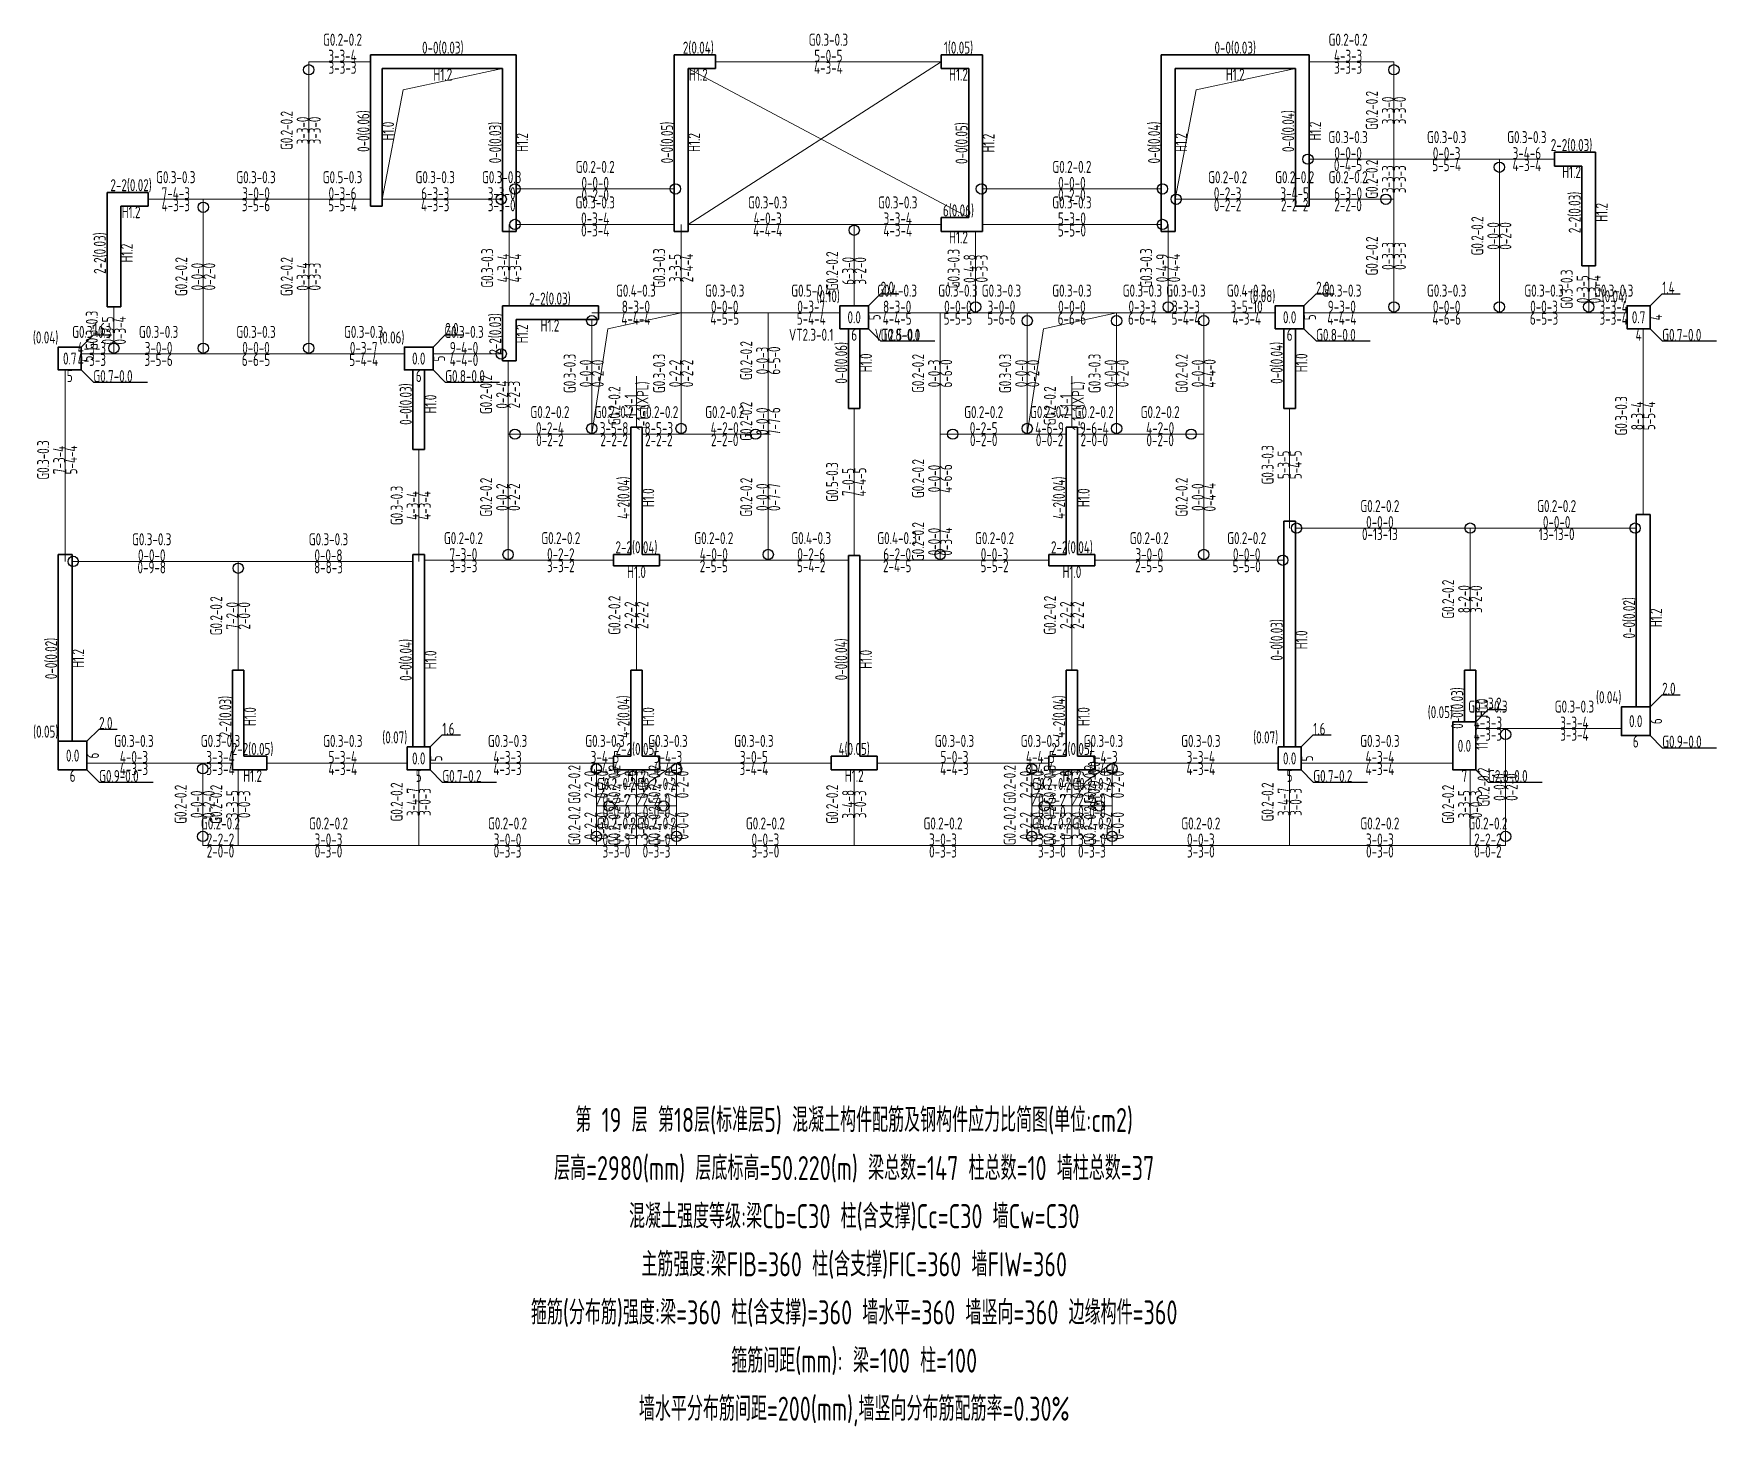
# Model space of a CAD drawing. Header units: millimetres. Extents: x -108786 to 29797, y -10598 to 53433.
# Drawn here: x 430 to 29797, y -10598 to 13711 of the extents above; entities that cross this region are included whole.
import ezdxf
from ezdxf.enums import TextEntityAlignment as Align

# ---------------------------------------------------------------- set-up
doc = ezdxf.new("R2010")
doc.units = ezdxf.units.MM
doc.header["$MEASUREMENT"] = 0
for name, color, linetype in [('dsptext_beam', 7, 'Continuous'), ('dsptext_col', 2, 'Continuous'), ('dsptext_planname', 7, 'Continuous'), ('dsptext_wallcol', 94, 'Continuous'), ('SPRE_SPEC_HINGE', 1, 'Continuous'), ('SPRE_SPECBE_LIAN', 2, 'Continuous'), ('SPRE_SPECBE_TF', 134, 'Continuous')]:
    doc.layers.add(name, color=color, linetype=linetype)
doc.layers.add('SPRE_SPECWA_SHORT', color=21, linetype='Continuous', true_color=0xff9696)
for name, color, linetype, lineweight in [('板洞边线', 253, 'Continuous', 18), ('砼墙', 3, 'Continuous', 35), ('砼柱', 2, 'Continuous', 35), ('砼梁', 4, 'Continuous', 18)]:
    doc.layers.add(name, color=color, linetype=linetype, lineweight=lineweight)
doc.styles.add('dspTS_Legend', font='yjkeng.shx', dxfattribs={"width": 0.7, "bigfont": 'yjkchn.shx'})
doc.styles.add('dspTS_Normal', font='yjkeng.shx', dxfattribs={"width": 0.7, "bigfont": 'yjkchn.shx'})

msp = doc.modelspace()

# ---------------------------------------------------------------- linework, layer by layer
at = {"layer": 'dsptext_col'}
for p, q in [((15000, 8960), (15212.1, 9172.1)), ((15212.1, 9172.1), (15527.1, 9172.1)), ((22600, 8960), (22812.1, 9172.1)), ((22812.1, 9172.1), (23127.1, 9172.1)), ((28640, 8960), (28852.1, 9172.1)), ((28852.1, 9172.1), (29167.1, 9172.1)), ((15000, 8560), (15212.1, 8347.9)), ((22600, 8560), (22812.1, 8347.9)), ((28640, 8560), (28852.1, 8347.9)), ((1260, 8240), (1472.1, 8452.1)), ((1472.1, 8452.1), (1787.1, 8452.1)), ((7400, 8240), (7612.1, 8452.1)), ((7612.1, 8452.1), (7927.1, 8452.1)), ((15212.1, 8347.9), (16157.1, 8347.9)), ((22812.1, 8347.9), (23757.1, 8347.9)), ((28852.1, 8347.9), (29797.1, 8347.9)), ((1260, 7840), (1472.1, 7627.9)), ((7400, 7840), (7612.1, 7627.9)), ((1472.1, 7627.9), (2417.1, 7627.9)), ((7612.1, 7627.9), (8557.1, 7627.9)), ((28640, 1960), (28852.1, 2172.1)), ((28852.1, 2172.1), (29167.1, 2172.1)), ((25600, 1700), (25812.1, 1912.1)), ((25812.1, 1912.1), (26127.1, 1912.1)), ((1360, 1360), (1572.1, 1572.1)), ((1572.1, 1572.1), (1887.1, 1572.1)), ((7350, 1260), (7562.1, 1472.1)), ((7562.1, 1472.1), (7877.1, 1472.1)), ((22550, 1260), (22762.1, 1472.1)), ((22762.1, 1472.1), (23077.1, 1472.1)), ((28640, 1460), (28852.1, 1247.9)), ((28852.1, 1247.9), (29797.1, 1247.9)), ((1360, 860), (1572.1, 647.9)), ((1572.1, 647.9), (2517.1, 647.9)), ((7350, 860), (7562.1, 647.9)), ((7562.1, 647.9), (8507.1, 647.9)), ((22550, 860), (22762.1, 647.9)), ((22762.1, 647.9), (23707.1, 647.9)), ((25600, 860), (25812.1, 647.9)), ((25812.1, 647.9), (26757.1, 647.9))]:
    msp.add_line(p, q, dxfattribs=at)
at = {"layer": 'SPRE_SPEC_HINGE'}
for centre in [(5230, 13080), (24170, 13080), (22670, 11520), (26010, 11380), (8590, 10820), (8830, 11000), (11630, 11000), (16970, 11000), (20130, 11000), (20370, 10820), (24030, 10820), (3390, 10680), (8830, 10380), (14750, 10280), (20130, 10380), (16870, 8940), (20230, 8940), (24170, 8940), (26010, 8940), (27570, 8940), (10170, 8700), (17770, 8700), (19330, 8700), (20850, 8700), (1830, 8220), (3390, 8220), (5230, 8220), (8590, 8120), (8830, 6720), (10170, 6820), (11730, 6820), (13030, 6720), (16470, 6720), (17770, 6820), (19330, 6820), (20630, 6720), (22470, 5080), (25500, 5080), (28380, 5080), (8710, 4620), (13250, 4620), (16250, 4620), (20850, 4620), (1120, 4500), (4000, 4380), (22230, 4520), (26120, 1480), (3380, 880), (10250, 880), (11650, 880), (17850, 880), (19250, 880), (10470, 230), (11430, 230), (18070, 230), (19030, 230), (3380, -300), (10250, -300), (11650, -300), (17850, -300), (19250, -300), (26120, -300)]:
    msp.add_circle(centre, 90, dxfattribs=at)
at = {"layer": 'SPRE_SPECBE_LIAN', "lineweight": 18}
for p, q in [((8730, 10380), (8730, 8960)), ((22350, 7170), (22350, 5080)), ((7150, 6450), (7150, 4500)), ((10950, 4420), (10950, 2600)), ((18550, 4420), (18550, 2600))]:
    msp.add_line(p, q, dxfattribs=at)
at = {"layer": 'SPRE_SPECBE_TF', "lineweight": 18}
for p, q in [((16270, 13220), (12330, 13220)), ((24150, 11520), (22690, 11520)), ((25950, 11520), (24150, 11520)), ((26970, 11520), (25950, 11520)), ((3450, 10820), (2430, 10820)), ((5250, 10820), (3450, 10820)), ((6310, 10820), (5250, 10820)), ((8465, 10820), (6510, 10820)), ((8610, 10820), (8465, 10820)), ((11610, 10380), (8850, 10380)), ((14750, 10380), (11850, 10380)), ((16270, 10380), (14750, 10380)), ((20110, 10380), (16990, 10380)), ((11730, 8840), (10170, 8840)), ((13150, 8840), (11730, 8840)), ((14500, 8840), (13150, 8840)), ((16350, 8840), (15000, 8840)), ((16870, 8840), (16350, 8840)), ((17750, 8840), (16870, 8840)), ((19350, 8840), (17750, 8840)), ((20230, 8840), (19350, 8840)), ((20750, 8840), (20230, 8840)), ((22100, 8840), (20750, 8840)), ((24150, 8840), (22600, 8840)), ((25950, 8840), (24150, 8840)), ((27570, 8840), (25950, 8840)), ((28240, 8840), (27570, 8840)), ((28520, 8560), (28520, 5320)), ((1830, 8120), (1260, 8120)), ((3450, 8120), (1830, 8120)), ((5250, 8120), (3450, 8120)), ((6900, 8120), (5250, 8120)), ((8610, 8120), (7400, 8120)), ((980, 7840), (980, 4500)), ((14750, 7170), (14750, 4600)), ((4000, 4500), (1100, 4500)), ((7050, 4500), (4000, 4500)), ((8710, 4520), (7250, 4520)), ((10550, 4520), (8710, 4520)), ((13150, 4520), (11350, 4520)), ((14650, 4520), (13150, 4520)), ((16350, 4520), (14850, 4520)), ((18150, 4520), (16350, 4520)), ((20750, 4520), (18950, 4520)), ((22250, 4520), (20750, 4520)), ((26220, 1580), (25600, 1580)), ((28140, 1580), (26220, 1580)), ((3280, 980), (1360, 980)), ((3900, 980), (3280, 980)), ((6950, 980), (4500, 980)), ((10350, 980), (7350, 980)), ((10550, 980), (10350, 980)), ((11550, 980), (11350, 980)), ((14350, 980), (11550, 980)), ((17950, 980), (15150, 980)), ((18150, 980), (17950, 980)), ((19150, 980), (18950, 980)), ((22150, 980), (19150, 980)), ((25200, 980), (22550, 980))]:
    msp.add_line(p, q, dxfattribs=at)
at = {"layer": 'SPRE_SPECWA_SHORT', "lineweight": 35}
for p, q in [((10290, 8960), (8610, 8960)), ((8610, 8960), (8610, 8000)), ((10290, 8720), (10290, 8960)), ((8850, 8720), (10290, 8720)), ((8850, 8000), (8850, 8720)), ((8610, 8000), (8850, 8000))]:
    msp.add_line(p, q, dxfattribs=at)
at = {"layer": '板洞边线', "lineweight": 18}
for p, q in [((11850, 10380), (16270, 13220)), ((6881.2, 12728.8), (8610, 13100)), ((11850, 13100), (16750, 10500)), ((20721.2, 12728.8), (22450, 13100)), ((6510, 10820), (6881.2, 12728.8)), ((20350, 10820), (20721.2, 12728.8)), ((10452.8, 8557.2), (11730, 8840)), ((18052.8, 8557.2), (19330, 8840)), ((10170, 6720), (10452.8, 8557.2)), ((17770, 6720), (18052.8, 8557.2)), ((11190.8, 656.9), (11650, 980)), ((18790.8, 656.9), (19250, 980)), ((10250, 230), (10476.3, 724)), ((10476.3, 724), (10950, 860)), ((10950, 230), (11190.8, 656.9)), ((17850, 230), (18076.3, 724)), ((18076.3, 724), (18550, 860)), ((18550, 230), (18790.8, 656.9))]:
    msp.add_line(p, q, dxfattribs=at)
at = {"layer": '砼墙', "lineweight": 35}
for p, q in [((8460, 13340), (6310, 13340)), ((6310, 13340), (6310, 13020)), ((8850, 13340), (8460, 13340)), ((8850, 13020), (8850, 13340)), ((12330, 13340), (11610, 13340)), ((11610, 13340), (11610, 11000)), ((12330, 13100), (12330, 13340)), ((16270, 13340), (16270, 13100)), ((16990, 13340), (16270, 13340)), ((16990, 11000), (16990, 13340)), ((22300, 13340), (20110, 13340)), ((20110, 13340), (20110, 13020)), ((22690, 13340), (22300, 13340)), ((22690, 13020), (22690, 13340)), ((6310, 13020), (6310, 10700)), ((6510, 13100), (8460, 13100)), ((6510, 13020), (6510, 13100)), ((6510, 10700), (6510, 13020)), ((8460, 13100), (8610, 13100)), ((8610, 13100), (8610, 13020)), ((8610, 13020), (8610, 11000)), ((8850, 11000), (8850, 13020)), ((11850, 13100), (12330, 13100)), ((11850, 11000), (11850, 13100)), ((16270, 13100), (16750, 13100)), ((16750, 13100), (16750, 11000)), ((20110, 13020), (20110, 11000)), ((20350, 13100), (22300, 13100)), ((20350, 13020), (20350, 13100)), ((20350, 11000), (20350, 13020)), ((22300, 13100), (22450, 13100)), ((22450, 13100), (22450, 13020)), ((22450, 13020), (22450, 11500)), ((22690, 11500), (22690, 13020)), ((22450, 11500), (22450, 10700)), ((22690, 10700), (22690, 11500)), ((26970, 11640), (26970, 11400)), ((27690, 11640), (26970, 11640)), ((27690, 10020), (27690, 11640)), ((26970, 11400), (27450, 11400)), ((27450, 11400), (27450, 10020)), ((2430, 10940), (1710, 10940)), ((1710, 10940), (1710, 9300)), ((2430, 10700), (2430, 10940)), ((8610, 11000), (8610, 10800)), ((8850, 10800), (8850, 11000)), ((11610, 11000), (11610, 10260)), ((11850, 10260), (11850, 11000)), ((16750, 11000), (16750, 10500)), ((16990, 10260), (16990, 11000)), ((20110, 11000), (20110, 10800)), ((20350, 10800), (20350, 11000)), ((1950, 10700), (2430, 10700)), ((1950, 9300), (1950, 10700)), ((6310, 10700), (6510, 10700)), ((8610, 10800), (8610, 10260)), ((8850, 10260), (8850, 10800)), ((20110, 10800), (20110, 10260)), ((20350, 10260), (20350, 10800)), ((22450, 10700), (22690, 10700)), ((16270, 10500), (16270, 10260)), ((16750, 10500), (16270, 10500)), ((8610, 10260), (8850, 10260)), ((11610, 10260), (11850, 10260)), ((16270, 10260), (16990, 10260)), ((20110, 10260), (20350, 10260)), ((27450, 10020), (27450, 9660)), ((27690, 9660), (27690, 10020)), ((27450, 9660), (27690, 9660)), ((1710, 9300), (1710, 8940)), ((1950, 8940), (1950, 9300)), ((1710, 8940), (1950, 8940)), ((14650, 8560), (14650, 8170)), ((14850, 8170), (14850, 8560)), ((22250, 8560), (22250, 7170)), ((22450, 7170), (22450, 8560)), ((14650, 8170), (14650, 7170)), ((14850, 7170), (14850, 8170)), ((7050, 7840), (7050, 6450)), ((7250, 6450), (7250, 7840)), ((14650, 7170), (14850, 7170)), ((22250, 7170), (22450, 7170)), ((10850, 6840), (10850, 4620)), ((11050, 6840), (10850, 6840)), ((11050, 4620), (11050, 6840)), ((18450, 6840), (18450, 4620)), ((18650, 6840), (18450, 6840)), ((18650, 4620), (18650, 6840)), ((7050, 6450), (7250, 6450)), ((28400, 5320), (28400, 5200)), ((28640, 5320), (28400, 5320)), ((28640, 5200), (28640, 5320)), ((22250, 5200), (22250, 4500)), ((22450, 5200), (22250, 5200)), ((22450, 4500), (22450, 5200)), ((28400, 5200), (28400, 1960)), ((28640, 1960), (28640, 5200)), ((860, 4620), (860, 1360)), ((1100, 4620), (860, 4620)), ((1100, 1360), (1100, 4620)), ((7050, 4620), (7050, 1260)), ((7250, 4620), (7050, 4620)), ((7250, 1260), (7250, 4620)), ((10550, 4620), (10550, 4420)), ((10850, 4620), (10550, 4620)), ((10550, 4420), (10950, 4420)), ((10950, 4420), (11350, 4420)), ((11350, 4620), (11050, 4620)), ((11350, 4420), (11350, 4620)), ((14650, 4600), (14650, 4500)), ((14850, 4600), (14650, 4600)), ((14650, 4500), (14650, 1100)), ((14850, 4500), (14850, 4600)), ((14850, 1100), (14850, 4500)), ((18150, 4620), (18150, 4420)), ((18450, 4620), (18150, 4620)), ((18150, 4420), (18550, 4420)), ((18550, 4420), (18950, 4420)), ((18950, 4620), (18650, 4620)), ((18950, 4420), (18950, 4620)), ((22250, 4500), (22250, 1260)), ((22450, 1260), (22450, 4500)), ((3900, 2600), (3900, 860)), ((4100, 2600), (3900, 2600)), ((4100, 1100), (4100, 2600)), ((10850, 2600), (10850, 1100)), ((11050, 2600), (10850, 2600)), ((11050, 1100), (11050, 2600)), ((18450, 2600), (18450, 1100)), ((18650, 2600), (18450, 2600)), ((18650, 1100), (18650, 2600)), ((25400, 2600), (25400, 1700)), ((25600, 2600), (25400, 2600)), ((25600, 1700), (25600, 2600)), ((4500, 1100), (4100, 1100)), ((4500, 860), (4500, 1100)), ((10550, 1100), (10550, 860)), ((10850, 1100), (10550, 1100)), ((11350, 1100), (11050, 1100)), ((11350, 860), (11350, 1100)), ((14350, 1100), (14350, 860)), ((14650, 1100), (14350, 1100)), ((15150, 1100), (14850, 1100)), ((15150, 860), (15150, 1100)), ((18150, 1100), (18150, 860)), ((18450, 1100), (18150, 1100)), ((18950, 1100), (18650, 1100)), ((18950, 860), (18950, 1100)), ((3900, 860), (4500, 860)), ((10550, 860), (10950, 860)), ((10950, 860), (11350, 860)), ((14350, 860), (14750, 860)), ((14750, 860), (15150, 860)), ((18150, 860), (18550, 860)), ((18550, 860), (18950, 860))]:
    msp.add_line(p, q, dxfattribs=at)
at = {"layer": '砼柱', "lineweight": 35}
for points in [[(15000, 8960), (14500, 8960), (14500, 8560), (15000, 8560)], [(22600, 8960), (22100, 8960), (22100, 8560), (22600, 8560)], [(28640, 8960), (28240, 8960), (28240, 8560), (28640, 8560)], [(1260, 8240), (860, 8240), (860, 7840), (1260, 7840)], [(7400, 8240), (6900, 8240), (6900, 7840), (7400, 7840)], [(28640, 1960), (28140, 1960), (28140, 1460), (28640, 1460)], [(25600, 1700), (25200, 1700), (25200, 860), (25600, 860)], [(1360, 1360), (860, 1360), (860, 860), (1360, 860)], [(7350, 1260), (6950, 1260), (6950, 860), (7350, 860)], [(22550, 1260), (22150, 1260), (22150, 860), (22550, 860)]]:
    msp.add_lwpolyline(points, close=True, dxfattribs=at)
at = {"layer": '砼梁', "lineweight": 18}
for p, q in [((5230, 13220), (5230, 10820)), ((6310, 13220), (5230, 13220)), ((24170, 13220), (22690, 13220)), ((24170, 13220), (24170, 11520)), ((24170, 11520), (24170, 10820)), ((26010, 11520), (26010, 8840)), ((11610, 11000), (8850, 11000)), ((20110, 11000), (16990, 11000)), ((3390, 10820), (3390, 8120)), ((5230, 10820), (5230, 8120)), ((22305, 10820), (20350, 10820)), ((22450, 10820), (22305, 10820)), ((24170, 10820), (22690, 10820)), ((24170, 10820), (24170, 8840)), ((11730, 10380), (11730, 8840)), ((14750, 10380), (14750, 8960)), ((20230, 10380), (20230, 8840)), ((16870, 10260), (16870, 8840)), ((27570, 9660), (27570, 8840)), ((1830, 8940), (1830, 8120)), ((11730, 8840), (11730, 6720)), ((13250, 8840), (13250, 7170)), ((16250, 8840), (16250, 6700)), ((17770, 8840), (17770, 6720)), ((19330, 8840), (19330, 6720)), ((20850, 8840), (20850, 6720)), ((10170, 8720), (10170, 6720)), ((8710, 8000), (8710, 6700)), ((10950, 7730), (10950, 6840)), ((18550, 7730), (18550, 6840)), ((13250, 7170), (13250, 6720)), ((10170, 6720), (8710, 6720)), ((8710, 6700), (8710, 4520)), ((10850, 6720), (10170, 6720)), ((11730, 6720), (11050, 6720)), ((13250, 6720), (11730, 6720)), ((13250, 6720), (13250, 4520)), ((17770, 6720), (16250, 6720)), ((16250, 6700), (16250, 5170)), ((18450, 6720), (17770, 6720)), ((19330, 6720), (18650, 6720)), ((20850, 6720), (19330, 6720)), ((20850, 6720), (20850, 4520)), ((16250, 5170), (16250, 4520)), ((25500, 5080), (22450, 5080)), ((28400, 5080), (25500, 5080)), ((25500, 5080), (25500, 2600)), ((4000, 4500), (4000, 2600)), ((26120, 1580), (26120, -460)), ((3380, 980), (3380, -460)), ((10250, 980), (10250, 230)), ((11650, 980), (11650, 230)), ((17850, 980), (17850, 230)), ((19250, 980), (19250, 230)), ((4000, 860), (4000, -460)), ((7150, 860), (7150, -460)), ((10950, 860), (10950, 230)), ((14750, 860), (14750, -460)), ((18550, 860), (18550, 230)), ((22350, 860), (22350, -460)), ((25500, 860), (25500, -460)), ((10250, 230), (10250, -460)), ((10950, 230), (10250, 230)), ((10950, 230), (10950, -460)), ((11650, 230), (10950, 230)), ((11650, 230), (11650, -460)), ((17850, 230), (17850, -460)), ((18550, 230), (17850, 230)), ((18550, 230), (18550, -460)), ((19250, 230), (18550, 230)), ((19250, 230), (19250, -460)), ((4000, -460), (3380, -460)), ((7150, -460), (4000, -460)), ((10250, -460), (7150, -460)), ((10950, -460), (10250, -460)), ((11650, -460), (10950, -460)), ((14750, -460), (11650, -460)), ((17850, -460), (14750, -460)), ((18550, -460), (17850, -460)), ((19250, -460), (18550, -460)), ((22350, -460), (19250, -460)), ((25500, -460), (22350, -460)), ((26120, -460), (25500, -460))]:
    msp.add_line(p, q, dxfattribs=at)

# ---------------------------------------------------------------- texts
at = {"layer": 'dsptext_beam', "char_height": 210, "line_spacing_factor": 0.8, "style": 'dspTS_Normal'}
for s, insert, attachment_point in [('G0.2-0.2\\P3-3-4', (5820, 13220), 8), ('G0.3-0.3\\P5-0-5', (14300, 13220), 8), ('G0.2-0.2\\P4-3-3', (23370, 13220), 8), ('3-3-3', (5820, 13220), 2), ('4-3-4', (14300, 13220), 2), ('3-3-3', (23370, 13220), 2), ('G0.3-0.3\\P0-0-0', (23370, 11520), 8), ('G0.3-0.3\\P0-0-3', (25090, 11520), 8), ('G0.3-0.3\\P3-4-6', (26490, 11520), 8), ('G0.2-0.2\\P0-0-0', (10230, 11000), 8), ('G0.2-0.2\\P0-0-0', (18550, 11000), 8), ('0-4-5', (23370, 11520), 2), ('5-5-4', (25090, 11520), 2), ('4-3-4', (26490, 11520), 2), ('G0.3-0.3\\P7-4-3', (2910, 10820), 8), ('G0.3-0.3\\P3-0-0', (4310, 10820), 8), ('G0.5-0.3\\P0-3-6', (5820, 10820), 8), ('G0.3-0.3\\P6-3-3', (7437.5, 10820), 8), ('G0.3-0.3\\P3-3-0', (8597.5, 10820), 8), ('G0.2-0.2\\P0-2-3', (21267.5, 10820), 8), ('G0.2-0.2\\P3-4-5', (22437.5, 10820), 8), ('G0.2-0.2\\P6-3-0', (23370, 10820), 8), ('G0.3-0.3\\P0-3-4', (10230, 10380), 8), ('0-2-0', (10230, 11000), 2), ('G0.3-0.3\\P4-0-3', (13240, 10380), 8), ('G0.3-0.3\\P3-3-4', (15510, 10380), 8), ('G0.3-0.3\\P5-3-0', (18550, 10380), 8), ('0-2-0', (18550, 11000), 2), ('4-3-3', (2910, 10820), 2), ('3-5-6', (4310, 10820), 2), ('5-5-4', (5820, 10820), 2), ('4-3-3', (7437.5, 10820), 2), ('3-3-0', (8597.5, 10820), 2), ('0-2-2', (21267.5, 10820), 2), ('2-2-2', (22437.5, 10820), 2), ('2-2-0', (23370, 10820), 2), ('0-3-4', (10230, 10380), 2), ('4-4-4', (13240, 10380), 2), ('4-3-4', (15510, 10380), 2), ('5-5-0', (18550, 10380), 2), ('G0.4-0.3\\P8-3-0', (10940, 8840), 8), ('G0.3-0.3\\P0-0-0', (12490, 8840), 8), ('G0.5-0.4\\P0-3-7', (14000, 8840), 8), ('G0.4-0.3\\P8-3-0', (15500, 8840), 8), ('G0.3-0.3\\P0-0-0', (16560, 8840), 8), ('G0.3-0.3\\P3-0-0', (17320, 8840), 8), ('G0.3-0.3\\P0-0-0', (18550, 8840), 8), ('G0.3-0.3\\P0-3-3', (19780, 8840), 8), ('G0.3-0.3\\P3-3-3', (20540, 8840), 8), ('G0.4-0.3\\P3-5-10', (21600, 8840), 8), ('G0.3-0.3\\P9-3-0', (23260, 8840), 8), ('G0.3-0.3\\P0-0-0', (25090, 8840), 8), ('G0.3-0.3\\P0-0-3', (26790, 8840), 8), ('G0.3-0.3\\P3-3-4', (28005, 8840), 8), ('4-4-4', (10940, 8840), 2), ('4-5-5', (12490, 8840), 2), ('5-4-4\\PVT2.3-0.1', (14000, 8840), 2), ('4-4-5\\PVT2.5-0.1', (15500, 8840), 2), ('5-5-5', (16560, 8840), 2), ('5-6-6', (17320, 8840), 2), ('6-6-6', (18550, 8840), 2), ('6-6-4', (19780, 8840), 2), ('5-4-4', (20540, 8840), 2), ('4-3-4', (21600, 8840), 2), ('4-4-4', (23260, 8840), 2), ('4-6-6', (25090, 8840), 2), ('6-5-3', (26790, 8840), 2), ('3-3-4', (28005, 8840), 2), ('G0.3-0.3\\P4-3-3', (1445, 8120), 8), ('G0.3-0.3\\P3-0-0', (2610, 8120), 8), ('G0.3-0.3\\P0-0-0', (4310, 8120), 8), ('G0.3-0.3\\P0-3-7', (6190, 8120), 8), ('4-3-3', (1445, 8120), 2), ('3-5-6', (2610, 8120), 2), ('6-6-5', (4310, 8120), 2), ('5-4-4', (6190, 8120), 2), ('G0.2-0.2\\P0-2-4', (9440, 6720), 8), ('G0.2-0.2\\P3-5-8', (10560, 6720), 8), ('G0.2-0.2\\P8-5-3', (11340, 6720), 8), ('G0.2-0.2\\P4-2-0', (12490, 6720), 8), ('G0.2-0.2\\P0-2-5', (17010, 6720), 8), ('G0.2-0.2\\P4-6-9', (18160, 6720), 8), ('G0.2-0.2\\P9-6-4', (18940, 6720), 8), ('G0.2-0.2\\P4-2-0', (20090, 6720), 8), ('0-2-2', (9440, 6720), 2), ('2-2-2', (10560, 6720), 2), ('2-2-2', (11340, 6720), 2), ('2-2-0', (12490, 6720), 2), ('0-2-0', (17010, 6720), 2), ('0-0-2', (18160, 6720), 2), ('2-0-0', (18940, 6720), 2), ('0-2-0', (20090, 6720), 2), ('G0.2-0.2\\P0-0-0', (23925, 5080), 8), ('G0.2-0.2\\P0-0-0', (27010, 5080), 8), ('G0.2-0.2\\P7-3-0', (7930, 4520), 8), ('G0.2-0.2\\P0-2-2', (9630, 4520), 8), ('G0.2-0.2\\P4-0-0', (12300, 4520), 8), ('G0.4-0.3\\P0-2-6', (14000, 4520), 8), ('G0.4-0.3\\P6-2-0', (15500, 4520), 8), ('G0.2-0.2\\P0-0-3', (17200, 4520), 8), ('G0.2-0.2\\P3-0-0', (19900, 4520), 8), ('G0.2-0.2\\P0-0-0', (21600, 4520), 8), ('0-13-13', (23925, 5080), 2), ('13-13-0', (27010, 5080), 2), ('G0.3-0.3\\P0-0-0', (2490, 4500), 8), ('G0.3-0.3\\P0-0-8', (5575, 4500), 8), ('0-9-8', (2490, 4500), 2), ('8-8-3', (5575, 4500), 2), ('3-3-3', (7930, 4520), 2), ('3-3-2', (9630, 4520), 2), ('2-5-5', (12300, 4520), 2), ('5-4-2', (14000, 4520), 2), ('2-4-5', (15500, 4520), 2), ('5-5-2', (17200, 4520), 2), ('2-5-5', (19900, 4520), 2), ('5-5-0', (21600, 4520), 2), ('G0.3-0.3\\P4-3-3', (25810, 1580), 8), ('G0.3-0.3\\P3-3-4', (27320, 1580), 8), ('G0.3-0.3\\P4-0-3', (2180, 980), 8), ('G0.3-0.3\\P3-3-4', (3690, 980), 8), ('G0.3-0.3\\P5-3-4', (5825, 980), 8), ('G0.3-0.3\\P4-3-3', (8700, 980), 8), ('G0.3-0.3\\P3-4-5', (10400, 980), 8), ('G0.3-0.3\\P5-4-3', (11500, 980), 8), ('G0.3-0.3\\P3-0-5', (13000, 980), 8), ('G0.3-0.3\\P5-0-3', (16500, 980), 8), ('G0.3-0.3\\P4-4-5', (18000, 980), 8), ('G0.3-0.3\\P5-4-3', (19100, 980), 8), ('G0.3-0.3\\P3-3-4', (20800, 980), 8), ('G0.3-0.3\\P4-3-4', (23925, 980), 8), ('4-3-3', (25810, 1580), 2), ('3-3-4', (27320, 1580), 2), ('4-3-3', (2180, 980), 2), ('3-3-4', (3690, 980), 2), ('4-3-4', (5825, 980), 2), ('4-3-3', (8700, 980), 2), ('4-4-4', (10400, 980), 2), ('4-4-3', (11500, 980), 2), ('3-4-4', (13000, 980), 2), ('4-4-3', (16500, 980), 2), ('3-4-4', (18000, 980), 2), ('4-4-4', (19100, 980), 2), ('4-3-4', (20800, 980), 2), ('4-3-4', (23925, 980), 2), ('G0.2-0.2\\P0-2-2', (10600, 230), 8), ('G0.2-0.2\\P2-2-0', (11300, 230), 8), ('G0.2-0.2\\P0-2-2', (18200, 230), 8), ('G0.2-0.2\\P2-2-0', (18900, 230), 8), ('G0.2-0.2\\P2-2-2', (3690, -460), 8), ('G0.2-0.2\\P3-0-3', (5575, -460), 8), ('G0.2-0.2\\P3-0-0', (8700, -460), 8), ('G0.2-0.2\\P0-3-3', (10600, -460), 8), ('0-0-0', (10600, 230), 2), ('G0.2-0.2\\P3-3-0', (11300, -460), 8), ('0-0-0', (11300, 230), 2), ('G0.2-0.2\\P0-0-3', (13200, -460), 8), ('G0.2-0.2\\P3-0-3', (16300, -460), 8), ('G0.2-0.2\\P3-3-3', (18200, -460), 8), ('0-0-0', (18200, 230), 2), ('G0.2-0.2\\P3-3-0', (18900, -460), 8), ('0-0-0', (18900, 230), 2), ('G0.2-0.2\\P0-0-3', (20800, -460), 8), ('G0.2-0.2\\P3-0-3', (23925, -460), 8), ('G0.2-0.2\\P2-2-2', (25810, -460), 8), ('2-0-0', (3690, -460), 2), ('0-3-0', (5575, -460), 2), ('0-3-3', (8700, -460), 2), ('3-3-0', (10600, -460), 2), ('0-3-3', (11300, -460), 2), ('3-3-0', (13200, -460), 2), ('0-3-3', (16300, -460), 2), ('3-3-0', (18200, -460), 2), ('0-3-3', (18900, -460), 2), ('3-3-0', (20800, -460), 2), ('0-3-0', (23925, -460), 2), ('0-0-2', (25810, -460), 2)]:
    msp.add_mtext(s, dxfattribs=dict(at, insert=insert, attachment_point=attachment_point))
for s, insert, attachment_point, rotation in [('G0.2-0.2\\P3-3-0', (24170, 12370), 8, 90), ('G0.2-0.2\\P3-3-0', (5230, 12020), 8, 90), ('3-3-0', (24170, 12370), 2, 90), ('3-3-0', (5230, 12020), 2, 90), ('G0.2-0.2\\P3-3-3', (24170, 11170), 8, 90), ('3-3-3', (24170, 11170), 2, 90), ('G0.2-0.2\\P0-0-0', (26010, 10180), 8, 90), ('0-2-0', (26010, 10180), 2, 90), ('G0.2-0.2\\P0-3-3', (24170, 9830), 8, 90), ('0-3-3', (24170, 9830), 2, 90), ('G0.2-0.2\\P0-0-0', (3390, 9470), 8, 90), ('0-2-0', (3390, 9470), 2, 90), ('G0.2-0.2\\P0-3-4', (5230, 9470), 8, 90), ('0-3-3', (5230, 9470), 2, 90), ('G0.3-0.3\\P4-3-4', (8730, 9620), 8, 90), ('4-3-4', (8730, 9620), 2, 90), ('G0.3-0.3\\P3-3-5', (11730, 9620), 8, 90), ('2-4-4', (11730, 9620), 2, 90), ('G0.2-0.2\\P6-3-0', (14750, 9570), 8, 90), ('3-2-0', (14750, 9570), 2, 90), ('G0.3-0.3\\P0-4-8', (16870, 9610), 8, 90), ('0-3-3', (16870, 9610), 2, 90), ('G0.3-0.3\\P0-4-9', (20230, 9620), 8, 90), ('0-4-4', (20230, 9620), 2, 90), ('G0.3-0.3\\P0-3-5', (27570, 9250), 8, 90), ('0-3-4', (27570, 9250), 2, 90), ('G0.3-0.3\\P0-3-5', (1830, 8530), 8, 90), ('0-3-4', (1830, 8530), 2, 90), ('G0.3-0.3\\P9-4-0', (7940, 8120), 8, 0.00002), ('G0.2-0.2\\P0-0-3', (13250, 8005), 8, 90), ('6-5-0', (13250, 8005), 2, 90), ('4-4-0', (7940, 8120), 2, 0.00002), ('G0.3-0.3\\P0-0-0', (10170, 7780), 8, 90), ('0-2-0', (10170, 7780), 2, 90), ('G0.3-0.3\\P0-2-2', (11730, 7780), 8, 90), ('0-2-2', (11730, 7780), 2, 90), ('G0.2-0.2\\P0-0-3', (16250, 7780), 8, 90), ('6-6-0', (16250, 7780), 2, 90), ('G0.3-0.3\\P0-0-0', (17770, 7780), 8, 90), ('0-2-0', (17770, 7780), 2, 90), ('G0.3-0.3\\P0-0-0', (19330, 7780), 8, 90), ('0-2-0', (19330, 7780), 2, 90), ('G0.2-0.2\\P0-0-0', (20850, 7780), 8, 90), ('4-4-0', (20850, 7780), 2, 90), ('G0.2-0.2\\P0-2-4', (8710, 7410), 8, 90), ('2-2-3', (8710, 7410), 2, 90), ('G0.2-0.2\\P1-1-1', (10950, 7215), 8, 90), ('1-1-1(XPL)', (10950, 7215), 2, 90), ('G0.2-0.2\\P1-1-1', (18550, 7215), 8, 90), ('1-1-1(XPL)', (18550, 7215), 2, 90), ('G0.3-0.3\\P8-3-4', (28520, 7040), 8, 90), ('G0.2-0.2\\P0-0-0', (13250, 6945), 8, 90), ('7-7-6', (13250, 6945), 2, 90), ('5-5-4', (28520, 7040), 2, 90), ('G0.3-0.3\\P7-3-4', (980, 6270), 8, 90), ('5-4-4', (980, 6270), 2, 90), ('G0.3-0.3\\P5-3-5', (22350, 6185), 8, 90), ('G0.5-0.3\\P7-0-5', (14750, 5885), 8, 90), ('G0.2-0.2\\P0-0-0', (16250, 5945), 8, 90), ('4-6-6', (16250, 5945), 2, 90), ('5-4-5', (22350, 6185), 2, 90), ('G0.2-0.2\\P0-0-2', (8710, 5620), 8, 90), ('G0.2-0.2\\P0-0-0', (13250, 5620), 8, 90), ('4-4-5', (14750, 5885), 2, 90), ('G0.2-0.2\\P0-0-0', (20850, 5620), 8, 90), ('G0.3-0.3\\P4-3-4', (7150, 5475), 8, 90), ('4-3-4', (7150, 5475), 2, 90), ('0-2-2', (8710, 5620), 2, 90), ('0-7-7', (13250, 5620), 2, 90), ('0-4-4', (20850, 5620), 2, 90), ('G0.2-0.2\\P0-0-0', (16250, 4845), 8, 90), ('0-3-4', (16250, 4845), 2, 90), ('G0.2-0.2\\P8-2-0', (25500, 3840), 8, 90), ('G0.2-0.2\\P7-2-0', (4000, 3550), 8, 90), ('G0.2-0.2\\P2-2-2', (10950, 3560), 8, 90), ('G0.2-0.2\\P2-2-2', (18550, 3560), 8, 90), ('3-2-0', (25500, 3840), 2, 90), ('2-0-0', (4000, 3550), 2, 90), ('2-2-2', (10950, 3560), 2, 90), ('2-2-2', (18550, 3560), 2, 90), ('G0.2-0.2\\P2-2-0', (10250, 605), 8, 90), ('G0.2-0.2\\P3-5-8', (10950, 605), 8, 90), ('G0.2-0.2\\P2-2-0', (11650, 605), 8, 90), ('G0.2-0.2\\P2-2-0', (17850, 605), 8, 90), ('G0.3-0.3\\P3-5-8', (18550, 605), 8, 90), ('0-0-3\\PVT0.9-0.0', (18550, 605), 2, 90), ('G0.2-0.2\\P2-2-0', (19250, 605), 8, 90), ('G0.2-0.2\\P0-0-0', (26120, 560), 8, 90), ('G0.2-0.2\\P0-0-0', (3380, 260), 8, 90), ('G0.2-0.2\\P3-3-5', (4000, 260), 8, 90), ('G0.2-0.2\\P3-4-7', (7150, 300), 8, 90), ('0-2-0', (10250, 605), 2, 90), ('0-0-3', (10950, 605), 2, 90), ('0-2-0', (11650, 605), 2, 90), ('G0.2-0.2\\P3-4-8', (14750, 260), 8, 90), ('0-2-0', (17850, 605), 2, 90), ('0-2-0', (19250, 605), 2, 90), ('G0.2-0.2\\P3-4-7', (22350, 300), 8, 90), ('G0.2-0.2\\P3-3-5', (25500, 260), 8, 90), ('0-2-0', (26120, 560), 2, 90), ('0-2-0', (3380, 260), 2, 90), ('0-0-3', (4000, 260), 2, 90), ('3-0-3', (7150, 300), 2, 90), ('3-0-3', (14750, 260), 2, 90), ('3-0-3', (22350, 300), 2, 90), ('0-0-3', (25500, 260), 2, 90), ('G0.2-0.2\\P0-2-2', (10250, -115), 8, 90), ('0-0-0', (10250, -115), 2, 90), ('G0.2-0.2\\P0-3-3', (10950, -115), 8, 90), ('3-0-0', (10950, -115), 2, 90), ('G0.2-0.2\\P0-2-2', (11650, -115), 8, 90), ('0-0-0', (11650, -115), 2, 90), ('G0.2-0.2\\P0-2-2', (17850, -115), 8, 90), ('0-0-0', (17850, -115), 2, 90), ('G0.2-0.2\\P0-3-3', (18550, -115), 8, 90), ('3-0-0', (18550, -115), 2, 90), ('G0.2-0.2\\P0-2-2', (19250, -115), 8, 90), ('0-0-0', (19250, -115), 2, 90)]:
    msp.add_mtext(s, dxfattribs=dict(at, insert=insert, attachment_point=attachment_point, rotation=rotation))
at = {"layer": 'dsptext_col', "style": 'dspTS_Normal', "width": 0.7}
for s, p in [('(0.10)', (14500, 8960)), ('(0.08)', (22100, 8960)), ('(0.04)', (28240, 8960)), ('(0.04)', (860, 8240)), ('(0.06)', (6900, 8240)), ('(0.04)', (28140, 1960)), ('(0.05)', (25200, 1700)), ('(0.05)', (860, 1360)), ('(0.07)', (6950, 1260)), ('(0.07)', (22150, 1260))]:
    msp.add_text(s, height=210, dxfattribs=at).set_placement(p, align=Align.BOTTOM_RIGHT)
at = {"layer": 'dsptext_col', "char_height": 210, "line_spacing_factor": 0.8, "style": 'dspTS_Normal'}
for s, insert, attachment_point in [('2.0', (15212.1, 9172.1), 7), ('2.0', (22812.1, 9172.1), 7), ('1.4', (28852.1, 9172.1), 7), ('0.0', (14750, 8760), 5), ('0.0', (22350, 8760), 5), ('0.7', (28440, 8760), 5), ('1.6', (1472.1, 8452.1), 7), ('2.0', (7612.1, 8452.1), 7), ('6', (14750, 8560), 2), ('G0.8-0.0', (15212.1, 8347.9), 7), ('6', (22350, 8560), 2), ('G0.8-0.0', (22812.1, 8347.9), 7), ('4', (28440, 8560), 2), ('G0.7-0.0', (28852.1, 8347.9), 7), ('0.7', (1060, 8040), 5), ('0.0', (7150, 8040), 5), ('5', (1060, 7840), 2), ('G0.7-0.0', (1472.1, 7627.9), 7), ('6', (7150, 7840), 2), ('G0.8-0.0', (7612.1, 7627.9), 7), ('2.0', (28852.1, 2172.1), 7), ('3.2', (25812.1, 1912.1), 7), ('2.0', (1572.1, 1572.1), 7), ('0.0', (28390, 1710), 5), ('1.6', (7562.1, 1472.1), 7), ('1.6', (22762.1, 1472.1), 7), ('0.0', (1110, 1110), 5), ('0.0', (25400, 1280), 5), ('6', (28390, 1460), 2), ('G0.9-0.0', (28852.1, 1247.9), 7), ('0.0', (7150, 1060), 5), ('0.0', (22350, 1060), 5), ('6', (1110, 860), 2), ('G0.9-0.0', (1572.1, 647.9), 7), ('5', (7150, 860), 2), ('G0.7-0.2', (7562.1, 647.9), 7), ('5', (22350, 860), 2), ('G0.7-0.2', (22762.1, 647.9), 7), ('7', (25400, 860), 2), ('G2.8-0.0', (25812.1, 647.9), 7)]:
    msp.add_mtext(s, dxfattribs=dict(at, insert=insert, attachment_point=attachment_point))
at = {"layer": 'dsptext_col', "char_height": 210, "attachment_point": 2, "rotation": 90, "line_spacing_factor": 0.8, "style": 'dspTS_Normal'}
for s, insert in [('5', (15000, 8760)), ('5', (22600, 8760)), ('4', (28640, 8760)), ('5', (1260, 8040)), ('5', (7400, 8040)), ('6', (28640, 1710)), ('11', (25600, 1280)), ('6', (1360, 1110)), ('5', (7350, 1060)), ('5', (22550, 1060))]:
    msp.add_mtext(s, dxfattribs=dict(at, insert=insert))
at = {"layer": 'dsptext_planname', "style": 'dspTS_Legend', "width": 0.7}
for s, p in [('第 19 层 第18层(标准层5) 混凝土构件配筋及钢构件应力比简图(单位:cm2)', (14750, -5460)), ('层高=2980(mm) 层底标高=50.220(m) 梁总数=147 柱总数=10 墙柱总数=37', (14750, -6300)), ('混凝土强度等级:梁Cb=C30 柱(含支撑)Cc=C30 墙Cw=C30', (14750, -7140)), ('主筋强度:梁FIB=360 柱(含支撑)FIC=360 墙FIW=360', (14750, -7980)), ('箍筋(分布筋)强度:梁=360 柱(含支撑)=360 墙水平=360 墙竖向=360 边缘构件=360', (14750, -8820)), ('箍筋间距(mm): 梁=100 柱=100', (14750, -9660)), ('墙水平分布筋间距=200(mm),墙竖向分布筋配筋率=0.30%', (14750, -10500))]:
    msp.add_text(s, height=420, dxfattribs=at).set_placement(p, align=Align.CENTER)
at = {"layer": 'dsptext_wallcol', "char_height": 210, "line_spacing_factor": 0.8, "style": 'dspTS_Normal'}
for s, insert, attachment_point in [('0-0(0.03)', (7570, 13340), 8), ('2(0.04)', (12030, 13340), 8), ('1(0.05)', (16570, 13340), 8), ('0-0(0.03)', (21400, 13340), 8), ('H1.2', (7570, 13100), 2), ('H1.2', (12030, 13100), 2), ('H1.2', (16570, 13100), 2), ('H1.2', (21400, 13100), 2), ('2-2(0.03)', (27270, 11640), 8), ('2-2(0.02)', (2130, 10940), 8), ('H1.2', (27270, 11400), 2), ('H1.2', (2130, 10700), 2), ('6(0.06)', (16570, 10500), 8), ('H1.2', (16570, 10260), 2), ('2-2(0.03)', (9440, 8960), 8), ('H1.2', (9440, 8720), 2), ('2-2(0.04)', (10950, 4620), 8), ('2-2(0.04)', (18550, 4620), 8), ('H1.0', (10950, 4420), 2), ('H1.0', (18550, 4420), 2), ('2-2(0.05)', (4250, 1100), 8), ('2-2(0.05)', (10950, 1100), 8), ('4(0.05)', (14750, 1100), 8), ('2-2(0.05)', (18550, 1100), 8), ('H1.2', (4250, 860), 2), ('H1.2', (10950, 860), 2), ('H1.2', (14750, 860), 2), ('H1.2', (18550, 860), 2)]:
    msp.add_mtext(s, dxfattribs=dict(at, insert=insert, attachment_point=attachment_point))
at = {"layer": 'dsptext_wallcol', "char_height": 210, "rotation": 90, "line_spacing_factor": 0.8, "style": 'dspTS_Normal'}
for s, insert, attachment_point in [('0-0(0.06)', (6310, 12010), 8), ('0-0(0.04)', (22450, 12010), 8), ('H1.0', (6510, 12010), 2), ('0-0(0.03)', (8610, 11810), 8), ('0-0(0.05)', (11610, 11810), 8), ('0-0(0.05)', (16750, 11800), 8), ('0-0(0.04)', (20110, 11810), 8), ('H1.2', (22690, 12010), 2), ('H1.2', (8850, 11810), 2), ('H1.2', (11850, 11810), 2), ('H1.2', (16990, 11800), 2), ('H1.2', (20350, 11810), 2), ('2-2(0.03)', (27450, 10590), 8), ('H1.2', (27690, 10590), 2), ('2-2(0.03)', (1710, 9880), 8), ('H1.2', (1950, 9880), 2), ('2-2(0.03)', (8610, 8470), 8), ('H1.2', (8850, 8470), 2), ('0-0(0.06)', (14650, 7965), 8), ('0-0(0.04)', (22250, 7965), 8), ('H1.0', (14850, 7965), 2), ('H1.0', (22450, 7965), 2), ('0-0(0.03)', (7050, 7245), 8), ('H1.0', (7250, 7245), 2), ('4-2(0.04)', (10850, 5610), 8), ('4-2(0.04)', (18450, 5610), 8), ('H1.0', (11050, 5610), 2), ('H1.0', (18650, 5610), 2), ('0-0(0.02)', (28400, 3515), 8), ('H1.2', (28640, 3515), 2), ('0-0(0.03)', (22250, 3130), 8), ('H1.0', (22450, 3130), 2), ('0-0(0.02)', (860, 2805), 8), ('H1.2', (1100, 2805), 2), ('0-0(0.04)', (7050, 2780), 8), ('0-0(0.04)', (14650, 2790), 8), ('H1.0', (14850, 2790), 2), ('H1.0', (7250, 2780), 2), ('2-2(0.03)', (3900, 1790), 8), ('4-2(0.04)', (10850, 1790), 8), ('4-2(0.04)', (18450, 1790), 8), ('0-0(0.03)', (25400, 1940), 8), ('H1.0', (25600, 1940), 2), ('H1.0', (4100, 1790), 2), ('H1.0', (11050, 1790), 2), ('H1.0', (18650, 1790), 2)]:
    msp.add_mtext(s, dxfattribs=dict(at, insert=insert, attachment_point=attachment_point))

doc.saveas('drawing.dxf')
